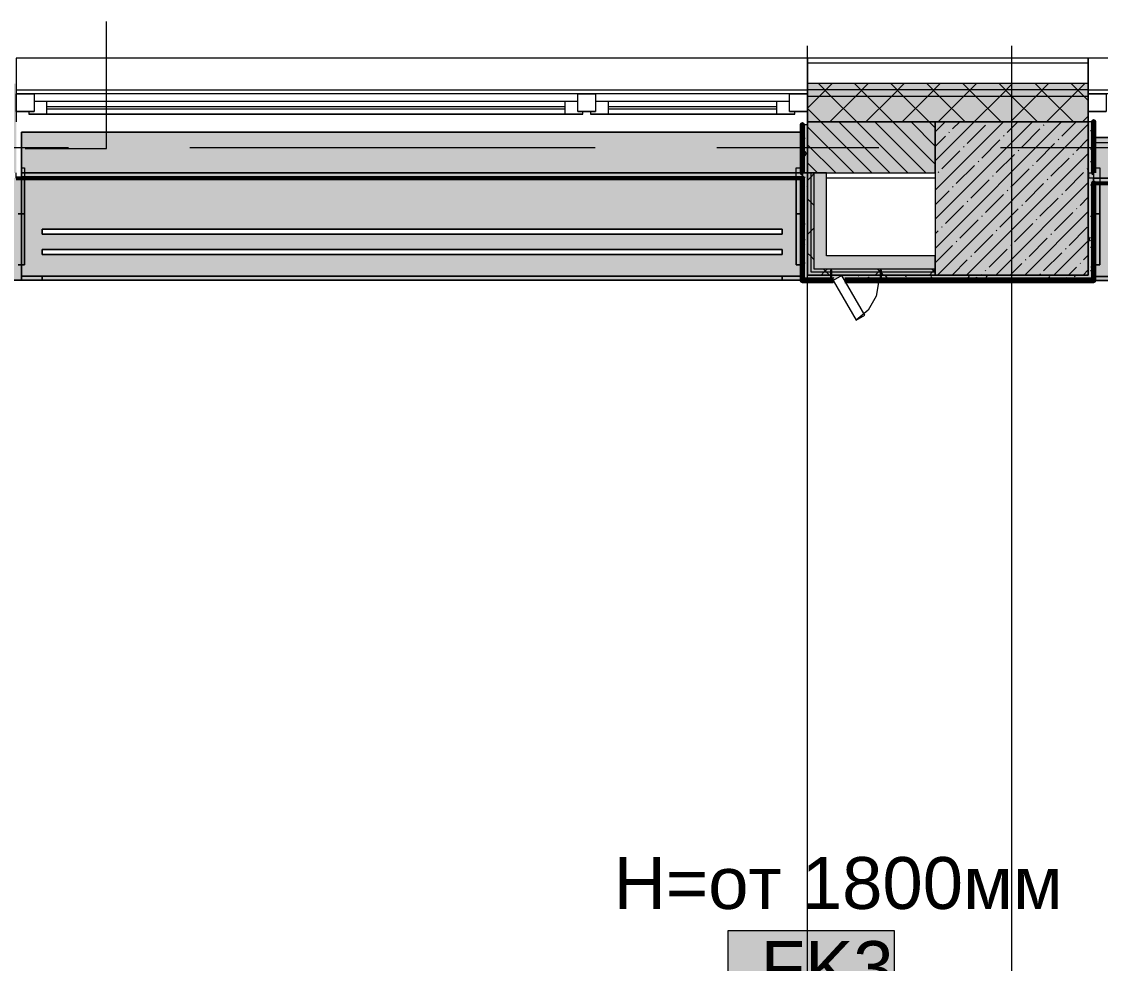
# Model space of a CAD drawing. Header units: millimetres. Extents: x -3817 to 677485, y -22715 to 103890.
# Drawn here: x 44824 to 49051, y 25716 to 29404 of the extents above; entities that cross this region are included whole.
import ezdxf

# ---------------------------------------------------------------- set-up
doc = ezdxf.new("R2010")
doc.units = ezdxf.units.MM
doc.layers.add('PDF _Геометрия', color=7, linetype='Continuous', true_color=0x1d1d1d)
doc.layers.add('PDF _Сплошная заливка', color=7, linetype='Continuous', true_color=0xffffff)
doc.layers.add('PDF _Текст', color=7, linetype='Continuous')
doc.styles.add('PDF GOST-Common', font='arial.ttf')

msp = doc.modelspace()

# ---------------------------------------------------------------- hatches: boundary and pattern name
at = {"layer": 'PDF _Сплошная заливка', "transparency": 33554559}
h = msp.add_hatch(color=256, dxfattribs=at)
h.paths.add_polyline_path([(85213.3, 29111.3), (85213.3, 29161.3), (80593.3, 29161.3), (80593.3, 29111.3), (84533.7, 29111.3)], flags=0)
h.paths.add_polyline_path([(70803.3, 29111.3), (71053.3, 29111.3), (71053.3, 29161.3), (68453.3, 29161.3), (68453.3, 29111.3), (70432.2, 29111.3)], flags=0)
h.paths.add_polyline_path([(73153.3, 29111.3), (74493.3, 29111.3), (74493.3, 29161.3), (73153.3, 29161.3)], flags=0)
h.paths.add_polyline_path([(77111.9, 29111.3), (77493.3, 29111.3), (77493.3, 29161.3), (76593.3, 29161.3), (76593.3, 29111.3)], flags=0)
h.paths.add_polyline_path([(60248.3, 29111.3), (61303.3, 29111.3), (61303.3, 29161.3), (60248.3, 29161.3)], flags=0)
h.paths.add_polyline_path([(66403.3, 29111.3), (67353.3, 29111.3), (67353.3, 29161.3), (66403.3, 29161.3)], flags=0)
h.paths.add_polyline_path([(57815.1, 29111.3), (57948.3, 29111.3), (57948.3, 29161.3), (57103.3, 29161.3), (57103.3, 29111.3), (57444.1, 29111.3)], flags=0)
h.paths.add_polyline_path([(51103.3, 29111.3), (52003.3, 29111.3), (52003.3, 29161.3), (51103.3, 29161.3)], flags=0)
h.paths.add_polyline_path([(55003.3, 29111.3), (55003.3, 29161.3), (54103.3, 29161.3), (54104.2, 29111.3), (54846.4, 29111.3)], flags=0)
h.paths.add_polyline_path([(49003.3, 29111.3), (49003.3, 29161.3), (47903.3, 29161.3), (47903.3, 29111.3), (48909, 29111.3)], flags=0)
h.paths.add_polyline_path([(44803.3, 29111.3), (44803.3, 29161.3), (42403.3, 29161.3), (42403.3, 29111.3), (44455.9, 29111.3)], flags=0)
h = msp.add_hatch(color=256, dxfattribs=at)
h.paths.add_polyline_path([(85213.3, 29011.3), (85213.3, 29111.3), (80593.3, 29111.3), (80593.3, 29011.3), (84533.7, 29011.3)], flags=0)
h.paths.add_polyline_path([(77493.3, 29011.3), (77493.3, 29111.3), (76593.3, 29111.3), (76593.3, 29011.3), (77111.9, 29011.3)], flags=0)
h.paths.add_polyline_path([(67353.3, 29011.3), (67353.3, 29013.3), (67321.3, 29013.3), (67321.3, 29021.3), (67353.3, 29021.3), (67353.3, 29111.3), (66403.3, 29111.3), (66403.3, 29011.3), (67321.3, 29011.3)], flags=0)
h.paths.add_polyline_path([(68485.3, 29011.3), (71053.3, 29011.3), (71053.3, 29111.3), (68453.3, 29111.3), (68453.3, 29021.3), (68485.3, 29021.3), (68485.3, 29013.3), (68453.3, 29011.3)], flags=0)
h.paths.add_polyline_path([(74283.3, 29011.3), (74493.3, 29011.3), (74493.3, 29111.3), (73153.3, 29111.3), (73153.3, 29011.3), (74143.2, 29011.3)], flags=0)
h.paths.add_polyline_path([(54403.3, 29011.3), (55003.3, 29011.3), (55003.3, 29111.3), (54103.3, 29111.3), (54104.2, 29011.3)], flags=0)
h.paths.add_polyline_path([(60783.9, 29011.3), (61303.3, 29011.3), (61303.3, 29111.3), (60248.3, 29111.3), (60248.3, 29011.3), (60412.8, 29011.3)], flags=0)
h.paths.add_polyline_path([(51103.3, 29011.3), (52003.3, 29011.3), (52003.3, 29111.3), (51103.3, 29111.3)], flags=0)
h.paths.add_polyline_path([(57103.3, 29011.3), (57948.3, 29011.3), (57948.3, 29111.3), (57103.3, 29111.3)], flags=0)
h.paths.add_polyline_path([(48403.3, 29011.3), (49003.3, 29011.3), (49003.3, 29111.3), (47903.3, 29111.3), (47903.3, 29011.3), (48166.8, 29011.3)], flags=0)
h.paths.add_polyline_path([(44803.3, 29011.3), (44803.3, 29111.3), (42403.3, 29111.3), (42403.3, 29011.3), (44455.9, 29011.3)], flags=0)
h = msp.add_hatch(color=256, dxfattribs=at)
h.paths.add_polyline_path([(80822.8, 28811.3), (80893.3, 28811.3), (80893.3, 29011.3), (80593.3, 29011.3), (80593.3, 28811.3)], flags=0)
h.paths.add_polyline_path([(73783.3, 28811.3), (73783.3, 29011.3), (73153.3, 29011.3), (73153.3, 28811.3), (73401, 28811.3)], flags=0)
h.paths.add_polyline_path([(74493.3, 28811.3), (74493.3, 29011.3), (74283.3, 29011.3), (74283.3, 28811.3)], flags=0)
h.paths.add_polyline_path([(76593.3, 28811.3), (76993.3, 28811.3), (76993.3, 29011.3), (76593.3, 29011.3)], flags=0)
h.paths.add_polyline_path([(68553.3, 28811.3), (70553.3, 28811.3), (70553.3, 29011.3), (68449.3, 29011.3), (68449.3, 28811.3)], flags=0)
h.paths.add_polyline_path([(67303.3, 28811.3), (67303.3, 29011.3), (67003.3, 29011.3), (67003.3, 28811.3), (67092.4, 28811.3)], flags=0)
h.paths.add_polyline_path([(60248.3, 28811.3), (60378.3, 28811.3), (60378.3, 29008.8), (60978.3, 29008.8), (60978.3, 28811.3), (61303.3, 28811.3), (61303.3, 29011.3), (60248.3, 29011.3), (60248.3, 28992.2)], flags=0)
h.paths.add_polyline_path([(54103.3, 28811.3), (54403.3, 28811.3), (54403.3, 29011.3), (54103.3, 29011.3)], flags=0)
h.paths.add_polyline_path([(57948.3, 28811.3), (57948.3, 29011.3), (57103.3, 29011.3), (57103.3, 28811.3), (57815.1, 28811.3)], flags=0)
h.paths.add_polyline_path([(43003.3, 28811.3), (44803.3, 28811.3), (44803.3, 29011.3), (43003.3, 29011.3)], flags=0)
h.paths.add_polyline_path([(52003.3, 28811.3), (52003.3, 29011.3), (51103.3, 29011.3), (51103.3, 28811.3), (51877.7, 28811.3)], flags=0)
h.paths.add_polyline_path([(47903.3, 28811.3), (48403.3, 28811.3), (48403.3, 29011.3), (47903.3, 29011.3)], flags=0)
for points in [[(49003.3, 28411.3), (49003.3, 29011.3), (48403.3, 29011.3), (48403.3, 28411.3), (48909, 28411.3)], [(47883.3, 28411.3), (47903.3, 28411.3), (47903.3, 28811.3), (47883.3, 28811.3), (47883.3, 28709.7)], [(47928.3, 28423.8), (47993.3, 28424.3), (47993.3, 28430.3), (47998.3, 28430.3), (47998.3, 28423.8), (48188.3, 28423.8), (48188.3, 28430.3), (48193.3, 28430.2), (48193.3, 28423.8), (48403.3, 28423.8), (48403.3, 28436.3), (47928.3, 28436.3)]]:
    msp.add_hatch(color=256, dxfattribs=at).paths.add_polyline_path(points)
at = {"layer": 'PDF _Сплошная заливка', "true_color": 0xeae6de, "transparency": 33554559}
msp.add_hatch(color=254, dxfattribs=at).paths.add_polyline_path([(47882.3, 28811.3), (47882.3, 28971.3), (44824.5, 28971.3), (44824.5, 28811.3), (47424.6, 28811.3)])
h = msp.add_hatch(color=254, dxfattribs=at)
h.paths.add_polyline_path([(51082.3, 28390.3), (51082.3, 28950.3), (49024.3, 28950.3), (49023.3, 28811.3), (49004.3, 28811.3), (49004.3, 28791.3), (49023.3, 28791.3), (49024.3, 28390.3), (50393.3, 28390.3)], flags=0)
h.paths.add_polyline_path([(50393.3, 28470.1), (49084.3, 28470.1), (49084.3, 28490.1), (51004.3, 28490.1), (51004.3, 28470.1)], flags=0)
h.paths.add_polyline_path([(50393.3, 28570.1), (49084.3, 28570.1), (49084.3, 28590.1), (51004.3, 28590.1), (51004.3, 28570.1)], flags=0)
h = msp.add_hatch(color=254, dxfattribs=at)
h.paths.add_polyline_path([(43423.3, 28391.3), (44824.5, 28391.3), (44824.5, 28791.3), (43024.3, 28790.3), (43024.3, 28391.4)], flags=0)
h.paths.add_polyline_path([(43343.3, 28471.3), (43104.3, 28471.3), (43104.3, 28491.3), (44744.5, 28491.3), (44744.5, 28471.3), (44455.9, 28471.3)], flags=0)
h.paths.add_polyline_path([(43104.3, 28571.3), (43104.3, 28591.3), (44744.5, 28591.3), (44744.5, 28571.3), (44455.9, 28571.3)], flags=0)
h = msp.add_hatch(color=254, dxfattribs=at)
h.paths.add_polyline_path([(45940.2, 28391.4), (47882.3, 28391.4), (47882.3, 28811.3), (44824.5, 28811.3), (44824.5, 28391.4), (45198, 28391.4)], flags=0)
h.paths.add_polyline_path([(45940.2, 28491.4), (44904.5, 28491.4), (44904.5, 28511.4), (47804.5, 28511.4), (47804.5, 28491.4), (47424.6, 28491.4)], flags=0)
h.paths.add_polyline_path([(44904.5, 28571.4), (44904.5, 28591.4), (47804.5, 28591.4), (47804.5, 28571.4), (45198, 28571.4)], flags=0)
at = {"layer": 'PDF _Сплошная заливка', "true_color": 0xe7e7e7, "transparency": 33554559}
msp.add_hatch(color=254, dxfattribs=at).paths.add_polyline_path([(47928.3, 28436.3), (47978.3, 28436.3), (47978.3, 28811.3), (47928.3, 28811.3), (47928.3, 28709.7)])
at = {"layer": 'PDF _Сплошная заливка', "transparency": 33554559}
h = msp.add_hatch(color=256, dxfattribs=at)
h.paths.add_polyline_path([(47993.3, 28391.3), (47993.3, 28411.3), (47883.3, 28411.3), (47883.3, 28391.3)], flags=0)
h.paths.add_polyline_path([(47998.3, 28391.3), (48005, 28391.3), (48038.7, 28408.9), (48048.9, 28391.3), (48188.3, 28391.3), (48188.3, 28411.3), (47998.3, 28409.6)], flags=0)
h.paths.add_polyline_path([(49003.3, 28391.3), (49003.3, 28411.3), (48193.3, 28411.3), (48193.3, 28391.3), (48909, 28391.3)], flags=0)
h = msp.add_hatch(color=256, dxfattribs=at)
h.paths.add_polyline_path([(47993.3, 28411.3), (47993.3, 28423.8), (47915.8, 28423.8), (47915.8, 28411.3), (47978.3, 28411.3)], flags=0)
h.paths.add_polyline_path([(48403.3, 28411.3), (48403.3, 28423.8), (48193.3, 28423.8), (48193.3, 28411.3)], flags=0)
h.paths.add_polyline_path([(47998.3, 28411.3), (48188.3, 28411.3), (48188.3, 28423.8), (47998.3, 28423.3)], flags=0)

# ---------------------------------------------------------------- linework, layer by layer
at = {"layer": 'PDF _Геометрия', "color": 7, "lineweight": 9}
for points in [[(44839, 28906.9), (45157, 28906.9), (45157, 29404.2)], [(49031.2, 28930), (49435.9, 28930), (49435.9, 29404.2)], [(49003.3, 29241.3), (47903.3, 29241.3)], [(49003.3, 29161.3), (47903.3, 29161.3)], [(49003.3, 29136.3), (47903.3, 29136.3)], [(49003.3, 29111.3), (47903.3, 29111.3)], [(47915.8, 28811.3), (47915.8, 28423.8), (47928.3, 28423.8), (47978.3, 28423.8), (47993.3, 28423.8)], [(47928.3, 28811.3), (47928.3, 28436.3), (47978.3, 28436.3), (48403.3, 28436.3)], [(47998.3, 28423.8), (48188.3, 28423.8)], [(48193.3, 28423.8), (48403.3, 28423.8)]]:
    msp.add_lwpolyline(points, dxfattribs=at)
at = {"layer": 'PDF _Геометрия', "color": 253, "lineweight": 9, "true_color": 0xaaaaaa}
for points in [[(47903.3, 24976), (47903.3, 26809.4), (47903.3, 29309.4)], [(48703.3, 24976), (48703.3, 26809.4), (48703.3, 29309.4)], [(47903.3, 29121.3), (44803.3, 29121.3)], [(51103.3, 29121.3), (49003.3, 29121.3)], [(44803.3, 29051.4), (44873.3, 29051.4)], [(44923.3, 29071.3), (46953.3, 29071.3)], [(46953.3, 29061.3), (44923.3, 29061.3)], [(47003.3, 29051.4), (47073.3, 29051.4)], [(47123.3, 29071.3), (47783.3, 29071.3)], [(47783.3, 29061.3), (47123.3, 29061.3)], [(47833.3, 29051.4), (47903.3, 29051.4)], [(49003.3, 29051.4), (49073.3, 29051.4)], [(44372.6, 28911.3), (45007.6, 28911.3)], [(45483.8, 28911.3), (47071.3, 28911.3)], [(47547.6, 28911.3), (48182.6, 28911.3)], [(48658.8, 28911.3), (50246.3, 28911.3)], [(48183.3, 28390.3), (48172.4, 28328.8), (48141.2, 28274.6), (48093.3, 28234.5)]]:
    msp.add_lwpolyline(points, dxfattribs=at)
at = {"layer": 'PDF _Геометрия', "color": 9, "lineweight": 9, "true_color": 0xc0c0c0}
for points in [[(47903.3, 29011.3), (47903.3, 29261.3), (44803.3, 29261.3), (44803.3, 29011.3)], [(51103.3, 29011.3), (51103.3, 29261.3), (49003.3, 29261.3), (49003.3, 29011.3)], [(44803.3, 28791.3), (44824.5, 28791.3), (44803.3, 28791.3), (44803.3, 28811.3)], [(49003.3, 28811.3), (49003.3, 28791.3), (49003.3, 28411.3), (48193.3, 28411.3), (48403.3, 28411.3), (48403.3, 28486.3), (47978.3, 28486.3), (47978.3, 28811.3), (47903.3, 28811.3), (47903.3, 28411.3), (47915.8, 28411.3), (47978.3, 28411.3), (47993.3, 28411.3), (47903.3, 28411.3), (47903.3, 28811.3), (47883.3, 28811.3), (47883.3, 28411.3), (47883.3, 28391.3), (47993.3, 28391.3)], [(48403.3, 28811.3), (48403.3, 28791.3), (47978.3, 28791.3)], [(48193.3, 28391.3), (49003.3, 28391.3), (49023.3, 28391.3), (49023.3, 28791.3), (49003.3, 28791.3)], [(47998.3, 28391.3), (48005, 28391.3)], [(48048.9, 28391.3), (48188.3, 28391.3)]]:
    msp.add_lwpolyline(points, dxfattribs=at)
for points in [[(47903.3, 29011.3), (47903.3, 28811.3), (48403.3, 28811.3), (48403.3, 29011.3), (49003.3, 29011.3), (49003.3, 29261.3), (47903.3, 29261.3)], [(47903.3, 28811.3), (47903.3, 28999.3), (47883.3, 28999.3), (47883.3, 28811.3)], [(49023.3, 28811.3), (49023.3, 29011.3), (49003.3, 29011.3), (49003.3, 28811.3)], [(48188.3, 28411.3), (47998.3, 28411.3)]]:
    msp.add_lwpolyline(points, close=True, dxfattribs=at)
at = {"layer": 'PDF _Геометрия', "color": 116, "lineweight": 13, "true_color": 0x008040}
for points in [[(44803.3, 29136.3), (47903.3, 29136.3)], [(49003.3, 29136.3), (51103.3, 29136.3)]]:
    msp.add_lwpolyline(points, dxfattribs=at)
at = {"layer": 'PDF _Геометрия', "color": 253, "lineweight": 13, "true_color": 0xaaaaaa}
for points in [[(44873.3, 29121.3), (44873.3, 29051.4), (44803.3, 29051.4), (44803.3, 29121.3)], [(47073.3, 29121.3), (47073.3, 29051.4), (47003.3, 29051.4), (47003.3, 29121.3)], [(47903.3, 29121.3), (47903.3, 29051.4), (47833.3, 29051.4), (47833.3, 29121.3)], [(49073.3, 29121.3), (49073.3, 29051.4), (49003.3, 29051.4), (49003.3, 29121.3)], [(44853.3, 29041.3), (47023.3, 29041.3), (47023.3, 29051.4), (47003.3, 29051.4), (47003.3, 29091.3), (44873.3, 29091.3), (44873.3, 29051.4), (44853.3, 29051.4)], [(47053.3, 29041.3), (47853.3, 29041.3), (47853.3, 29051.4), (47833.3, 29051.4), (47833.3, 29091.3), (47073.3, 29091.3), (47073.3, 29051.4), (47053.3, 29051.4)], [(47998.3, 28430.3), (47993.3, 28430.3), (47993.3, 28390.3), (47998.3, 28390.3)], [(48093.3, 28234.5), (48127.9, 28254.5), (48037.9, 28410.3), (48003.3, 28390.3)], [(48188.3, 28430.3), (48188.3, 28390.3), (48193.3, 28390.3), (48193.3, 28430.3)]]:
    msp.add_lwpolyline(points, close=True, dxfattribs=at)
at = {"layer": 'PDF _Геометрия', "lineweight": 9}
for points in [[(47903.3, 29065.3), (47949.4, 29111.3), (47999.4, 29161.3)], [(48296.6, 28811.3), (48096.6, 29011.3), (47996.6, 29111.3), (47946.6, 29161.3)], [(47990.8, 29011.3), (48090.8, 29111.3), (48140.8, 29161.3)], [(48403.3, 28846.1), (48238, 29011.3), (48138, 29111.3), (48088, 29161.3)], [(48132.2, 29011.3), (48232.2, 29111.3), (48282.2, 29161.3)], [(48403.3, 28987.5), (48379.4, 29011.3), (48279.4, 29111.3), (48229.4, 29161.3)], [(48273.6, 29011.3), (48373.6, 29111.3), (48423.6, 29161.3)], [(48520.8, 29011.3), (48420.8, 29111.3), (48370.8, 29161.3)], [(48415, 29011.3), (48515, 29111.3), (48565, 29161.3)], [(48662.3, 29011.3), (48562.3, 29111.3), (48512.3, 29161.3)], [(48556.5, 29011.3), (48656.5, 29111.3), (48706.5, 29161.3)], [(48803.7, 29011.3), (48703.7, 29111.3), (48653.7, 29161.3)], [(48697.9, 29011.3), (48797.9, 29111.3), (48847.9, 29161.3)], [(48945.1, 29011.3), (48845.1, 29111.3), (48795.1, 29161.3)], [(48839.3, 29011.3), (48939.3, 29111.3), (48989.3, 29161.3)], [(49003.3, 29094.6), (48986.5, 29111.3), (48936.5, 29161.3)], [(48155.2, 28811.3), (47955.2, 29011.3), (47903.3, 29063.2)], [(48225.9, 28811.3), (48025.9, 29011.3)], [(48367.3, 28811.3), (48167.3, 29011.3)], [(48403.3, 28916.8), (48308.7, 29011.3)], [(48403.3, 28972.2), (48442.4, 29011.3)], [(48403.3, 28858.2), (48556.4, 29011.3)], [(48403.3, 28744.1), (48670.5, 29011.3)], [(48403.3, 28630.1), (48784.5, 29011.3)], [(48403.3, 28516), (48898.6, 29011.3)], [(48412.6, 28411.3), (49003.3, 29002)], [(48471.8, 28983.8), (48499.4, 29011.3)], [(48528.9, 28926.8), (48600.1, 28998)], [(48685.7, 28969.5), (48727.5, 29011.3)], [(48828.2, 28998), (48830.6, 29000.4)], [(48899.5, 28955.3), (48955.6, 29011.3)], [(48980.7, 29011.3), (49003.3, 29033.9)], [(48084.5, 28811.3), (47903.3, 28992.5)], [(48403.3, 28915.2), (48443.3, 28955.3)], [(48457.6, 28969.5), (48460, 28971.9)], [(48671.4, 28955.3), (48673.8, 28957.6)], [(48742.7, 28912.5), (48814, 28983.8)], [(48013.7, 28811.3), (47903.3, 28921.8)], [(48514.6, 28912.5), (48517, 28914.9)], [(48585.9, 28869.7), (48657.2, 28941)], [(48799.7, 28855.5), (48871, 28926.8)], [(48885.3, 28941), (48887.6, 28943.4)], [(48956.5, 28898.3), (49003.3, 28945)], [(48429.1, 28827), (48500.4, 28898.3)], [(48526.7, 28411.3), (49003.3, 28887.9)], [(48642.9, 28812.7), (48714.2, 28884)], [(48728.5, 28898.3), (48730.8, 28900.6)], [(48856.8, 28798.5), (48928, 28869.7)], [(48942.3, 28884), (48944.7, 28886.4)], [(47943, 28811.3), (47903.3, 28851.1)], [(48486.1, 28769.9), (48557.4, 28841.2)], [(48571.6, 28855.5), (48574, 28857.9)], [(48699.9, 28755.7), (48771.2, 28827)], [(48785.5, 28841.2), (48787.8, 28843.6)], [(48999.3, 28827), (49001.7, 28829.3)], [(47903.3, 28782.4), (47915.8, 28794.9), (47928.3, 28807.4)], [(48414.8, 28812.7), (48417.2, 28815.1)], [(48543.1, 28712.9), (48614.4, 28784.2)], [(48628.7, 28798.5), (48631, 28800.8)], [(48842.5, 28784.2), (48844.9, 28786.6)], [(48913.8, 28741.4), (48985.1, 28812.7)], [(48403.3, 28687.1), (48457.6, 28741.4)], [(48471.8, 28755.7), (48474.2, 28758.1)], [(48640.7, 28411.3), (49003.3, 28773.9)], [(48685.7, 28741.4), (48688.1, 28743.8)], [(48757, 28698.7), (48828.2, 28769.9)], [(47928.3, 28684.7), (47915.8, 28697.2), (47903.3, 28709.7)], [(48528.9, 28698.7), (48531.2, 28701)], [(48600.1, 28655.9), (48671.4, 28727.2)], [(48814, 28641.6), (48885.3, 28712.9)], [(48899.5, 28727.2), (48901.9, 28729.5)], [(48970.8, 28684.4), (49003.3, 28716.9)], [(48443.3, 28613.1), (48514.6, 28684.4)], [(48657.2, 28598.9), (48728.5, 28670.2)], [(48742.7, 28684.4), (48745.1, 28686.8)], [(48754.8, 28411.3), (49003.3, 28659.8)], [(48871, 28584.6), (48942.3, 28655.9)], [(48956.5, 28670.2), (48958.9, 28672.5)], [(48500.4, 28556.1), (48571.6, 28627.4)], [(48585.9, 28641.6), (48588.3, 28644)], [(48714.2, 28541.8), (48785.5, 28613.1)], [(48799.7, 28627.4), (48802.1, 28629.8)], [(47903.3, 28570.3), (47915.8, 28582.8), (47928.3, 28595.3)], [(48403.3, 28573.1), (48414.8, 28584.6)], [(48429.1, 28598.9), (48431.4, 28601.2)], [(48557.4, 28499.1), (48628.7, 28570.4)], [(48642.9, 28584.6), (48645.3, 28587)], [(48856.8, 28570.4), (48859.1, 28572.7)], [(48928, 28527.6), (48999.3, 28598.9)], [(48486.1, 28541.8), (48488.5, 28544.2)], [(48699.9, 28527.6), (48702.3, 28530)], [(48771.2, 28484.8), (48842.5, 28556.1)], [(48868.8, 28411.3), (49003.3, 28545.8)], [(47928.3, 28472.6), (47915.8, 28485.1), (47903.3, 28497.6)], [(48403.3, 28459), (48471.8, 28527.6)], [(48543.1, 28484.8), (48545.5, 28487.2)], [(48614.4, 28442.1), (48685.7, 28513.3)], [(48828.2, 28427.8), (48899.5, 28499.1)], [(48913.8, 28513.3), (48916.2, 28515.7)], [(48985.1, 28470.6), (49003.3, 28488.8)], [(48469.6, 28411.3), (48528.9, 28470.6)], [(48697.7, 28411.3), (48742.7, 28456.3)], [(48757, 28470.6), (48759.3, 28472.9)], [(48970.8, 28456.3), (48973.2, 28458.7)], [(47956.5, 28411.3), (47969, 28423.8), (47981.5, 28436.3)], [(47989.5, 28411.3), (47977, 28423.8), (47964.5, 28436.3)], [(48168.6, 28411.3), (48181.1, 28423.8), (48193.6, 28436.3)], [(48188.3, 28424.7), (48176.6, 28436.3)], [(48201.6, 28411.3), (48193.3, 28419.7)], [(48380.7, 28411.3), (48393.2, 28423.8), (48403.3, 28433.9)], [(48403.3, 28421.8), (48401.2, 28423.8), (48388.7, 28436.3)], [(48583.7, 28411.3), (48585.9, 28413.5)], [(48600.1, 28427.8), (48602.5, 28430.2)], [(48814, 28413.5), (48816.4, 28415.9)], [(48925.8, 28411.3), (48956.5, 28442.1)], [(48982.9, 28411.3), (49003.3, 28431.7)]]:
    msp.add_lwpolyline(points, dxfattribs=at)
at = {"layer": 'PDF _Геометрия', "color": 253, "lineweight": 13, "true_color": 0xaaaaaa}
for points in [[(44923.3, 29041.3), (44923.3, 29091.3)], [(46953.3, 29041.3), (46953.3, 29091.3)], [(47123.3, 29041.3), (47123.3, 29091.3)], [(47783.3, 29041.3), (47783.3, 29091.3)], [(47023.3, 29041.3), (44853.3, 29041.3)], [(47853.3, 29041.3), (47053.3, 29041.3)]]:
    msp.add_lwpolyline(points, dxfattribs=at)
at = {"layer": 'PDF _Геометрия', "color": 7, "lineweight": 70, "true_color": 0xffd2ff}
for points in [[(47883.3, 28811.3), (47883.3, 28999.3), (47882.3, 28999.3), (47882.3, 28811.3)], [(49024.3, 28811.3), (49024.3, 29011.3), (49023.3, 29011.3), (49023.3, 28811.3)]]:
    msp.add_lwpolyline(points, close=True, dxfattribs=at)
at = {"layer": 'PDF _Геометрия', "color": 7, "lineweight": 9}
for points in [[(49003.3, 28411.3), (49003.3, 29011.3), (48403.3, 29011.3), (47903.3, 29011.3), (48403.3, 29011.3), (48403.3, 28811.3), (48403.3, 28411.3)], [(48243.8, 25843.4), (47590.7, 25843.4), (47590.7, 25543.4), (48243.8, 25543.4)]]:
    msp.add_lwpolyline(points, close=True, dxfattribs=at)
at = {"layer": 'PDF _Геометрия', "color": 253, "lineweight": 9, "true_color": 0x9b9b9b}
for points in [[(49023.3, 29008), (49019.3, 29001.2)], [(49011.3, 28977.6), (49021.3, 28977.6)], [(47886, 28928.1), (47883.3, 28923.3)], [(47883.5, 28947.1), (47893.6, 28947.1)], [(47883.5, 28886.1), (47893.6, 28886.1)], [(47897.2, 28886.4), (47892.2, 28877.7)], [(47899.2, 28886.4), (47894.2, 28895.2)], [(49018.2, 28899), (49013.2, 28907.7)], [(49011.3, 28855.7), (49021.3, 28855.7)], [(47883.5, 28794.7), (47893.6, 28794.7)], [(47903.3, 28757.5), (47902.4, 28759.1)], [(49011.3, 28764.2), (49021.3, 28764.2)], [(49023.3, 28764.2), (49018.2, 28755.5)], [(49023.3, 28768.3), (49021.4, 28771.6)], [(47885.1, 28667.1), (47883.3, 28670.2)], [(49004.1, 28679.6), (49003.3, 28681.1)], [(49011.3, 28642.3), (49021.3, 28642.3)], [(47883.5, 28611.8), (47893.6, 28611.8)], [(47883.5, 28550.9), (47893.6, 28550.9)], [(47893.2, 28531), (47888.2, 28539.7)], [(49011, 28560.1), (49006, 28551.4)], [(49012.2, 28543.6), (49007.2, 28552.3)], [(47887.9, 28504.6), (47883.3, 28496.5)], [(49011.3, 28520.4), (49021.3, 28520.4)], [(47883.5, 28459.4), (47893.6, 28459.4)], [(49018.1, 28450.5), (49013.1, 28441.7)], [(47927.8, 28410.2), (47927.1, 28411.3)], [(48004.7, 28402), (47999.6, 28393.3)], [(48105.5, 28407.2), (48103.1, 28411.3)], [(48147.1, 28396.1), (48142.1, 28404.8)], [(48215.2, 28400.2), (48210.1, 28408.9)], [(48291.6, 28411.3), (48287, 28403.4)], [(48392.9, 28397.2), (48387.8, 28405.9)], [(48537.8, 28411), (48532.8, 28402.3)], [(48570.6, 28394.2), (48565.6, 28402.9)], [(48605.8, 28406.9), (48600.8, 28398.2)], [(48851.5, 28405.8), (48846.5, 28397.1)], [(48919.6, 28401.7), (48914.6, 28393)], [(48952.4, 28403.4), (48947.8, 28411.3)], [(49011.3, 28429), (49021.3, 28429)], [(47944.5, 28398.5), (47954.5, 28398.5)], [(48072.7, 28397.9), (48068.9, 28391.3)], [(48218.8, 28398.5), (48228.8, 28398.5)], [(48255.5, 28391.3), (48251.8, 28397.7)], [(48310.2, 28398.5), (48320.3, 28398.5)], [(48371.2, 28398.5), (48381.2, 28398.5)], [(48496.1, 28399.8), (48491.2, 28391.3)], [(48523.6, 28398.5), (48533.6, 28398.5)], [(48607.4, 28391.3), (48607.2, 28391.7)], [(48615, 28398.5), (48625.1, 28398.5)], [(48677.8, 28391.3), (48675.2, 28395.8)], [(48706.5, 28398.5), (48716.5, 28398.5)], [(48853.8, 28391.3), (48852.9, 28392.8)], [(48889.3, 28398.5), (48899.4, 28398.5)], [(48980.8, 28398.5), (48990.8, 28398.5)]]:
    msp.add_lwpolyline(points, dxfattribs=at)
at = {"layer": 'PDF _Геометрия', "color": 8, "lineweight": 9, "true_color": 0x808080}
for points in [[(44824.5, 28391.3), (43024.3, 28391.3), (44824.5, 28391.3), (44824.5, 28791.3), (44803.3, 28791.3), (44824.5, 28791.3), (44824.5, 28811.3), (44824.5, 28971.3), (47882.3, 28971.3), (44824.5, 28971.3), (44824.5, 28811.3), (47882.3, 28811.3), (44824.5, 28811.3), (44824.5, 28391.4), (47882.3, 28391.4), (44824.5, 28391.4)], [(47882.3, 28391.4), (44824.5, 28391.4), (47882.3, 28391.4)], [(44904.5, 28391.4), (47804.5, 28391.4), (44904.5, 28391.4)], [(51082.3, 28390.3), (49024.3, 28390.3), (51082.3, 28390.3)]]:
    msp.add_lwpolyline(points, dxfattribs=at)
for points in [[(51082.3, 28950.3), (49024.3, 28950.3)], [(49004.3, 28811.3), (49004.3, 28791.3)], [(47804.5, 28571.4), (44904.5, 28571.4), (44904.5, 28591.4), (47804.5, 28591.4)], [(47804.5, 28571.4), (47804.5, 28591.4), (44904.5, 28591.4), (44904.5, 28571.4)], [(47804.5, 28491.4), (44904.5, 28491.4), (44904.5, 28511.4), (47804.5, 28511.4)], [(47804.5, 28491.4), (47804.5, 28511.4), (44904.5, 28511.4), (44904.5, 28491.4)], [(49004.3, 28390.3), (51082.3, 28390.3)]]:
    msp.add_lwpolyline(points, close=True, dxfattribs=at)
at = {"layer": 'PDF _Геометрия', "color": 253, "lineweight": 9, "true_color": 0xaba79f}
for points in [[(44824.5, 28831.4), (44835.3, 28831.4), (44835.3, 28811.3)], [(47858.3, 28790.3), (47858.3, 28451.3), (47858.3, 28651.3), (47858.3, 28451.3), (47858.3, 28831.3), (47882.3, 28831.3), (47882.3, 28451.3), (47858.3, 28451.3), (47882.3, 28451.3), (47858.3, 28451.3), (47882.3, 28451.3)], [(49024.3, 28451.4), (49048.3, 28451.4), (49024.3, 28451.4), (49048.3, 28451.4), (49024.3, 28451.4), (49024.3, 28831.4), (49048.3, 28831.4), (49048.3, 28451.4), (49048.3, 28651.4), (49048.3, 28451.4), (49048.3, 28770.3)], [(44824.5, 28391.4), (44824.5, 28407.4), (44824.5, 28391.4), (44824.5, 28791.3), (44824.5, 28391.3)], [(44835.3, 28810.6), (44835.3, 28451.4), (44835.3, 28651.4), (44835.3, 28451.4), (44835.3, 28790.3)], [(44830.9, 28407.4), (44824.5, 28407.4), (44830.9, 28407.4)], [(44904.5, 28407.4), (47804.5, 28407.4), (44904.5, 28407.4)], [(51077.1, 28406.3), (49024.3, 28406.3), (51077.1, 28406.3)], [(49024.3, 28406.3), (49024.3, 28391.1)]]:
    msp.add_lwpolyline(points, dxfattribs=at)
at = {"layer": 'PDF _Геометрия', "color": 231, "lineweight": 53, "true_color": 0xff80c0}
for points in [[(44803.3, 28791.3), (44824.5, 28791.3)], [(48003.3, 28390.3), (47993.3, 28390.3)], [(48193.3, 28390.3), (48049.5, 28390.3)]]:
    msp.add_lwpolyline(points, dxfattribs=at)
at = {"layer": 'PDF _Геометрия', "color": 9, "lineweight": 9, "true_color": 0xd1cbbf}
msp.add_lwpolyline([(44824.5, 28811.3), (45198, 28811.3)], dxfattribs=at)
at = {"layer": 'PDF _Геометрия', "color": 9, "lineweight": 9, "true_color": 0xcbc7bf}
for points in [[(47883.3, 28811.3), (47883.3, 28791.3), (44824.5, 28791.3), (47883.3, 28791.3)], [(45198, 28811.3), (47882.3, 28811.3)], [(51083.3, 28771.3), (49023.3, 28771.3), (49023.3, 28791.3), (51083.3, 28791.3), (49004.3, 28791.3)]]:
    msp.add_lwpolyline(points, dxfattribs=at)
at = {"layer": 'PDF _Геометрия', "color": 253, "lineweight": 9, "true_color": 0xaba79f}
for points in [[(47882.3, 28811.3), (44824.5, 28811.3)], [(44811.3, 28451.4), (44835.3, 28451.4)], [(44811.3, 28451.4), (44835.3, 28451.4)], [(47877.4, 28407.4), (44831.6, 28407.4)], [(47882.3, 28407.4), (47878.1, 28407.4)]]:
    msp.add_lwpolyline(points, close=True, dxfattribs=at)
at = {"layer": 'PDF _Геометрия', "color": 231, "lineweight": 53, "true_color": 0xeaa7bf}
for points in [[(44824.5, 28791.3), (47883.3, 28791.3)], [(47883.3, 28790.3), (44824.5, 28790.3)], [(49024.3, 28771.3), (51083.3, 28771.3)], [(51083.3, 28770.3), (49024.3, 28770.3)]]:
    msp.add_lwpolyline(points, dxfattribs=at)
at = {"layer": 'PDF _Геометрия', "color": 254, "lineweight": 9, "true_color": 0xd5d3cf}
for points in [[(47882.3, 28651.3), (47882.3, 28790.3)], [(47882.3, 28651.3), (47882.3, 28451.3), (47882.3, 28651.3)], [(49024.3, 28406.3), (49024.3, 28391.1)]]:
    msp.add_lwpolyline(points, dxfattribs=at)
at = {"layer": 'PDF _Геометрия', "color": 231, "lineweight": 70, "true_color": 0xff80c0}
for points in [[(47993.3, 28391.3), (47883.3, 28391.3), (47883.3, 28790.3), (47882.3, 28790.3), (47882.3, 28390.3), (47883.3, 28390.3), (48003.3, 28390.3)], [(48049.5, 28390.3), (49023.3, 28390.3), (49024.3, 28390.3), (49024.3, 28771.3), (49023.3, 28771.3), (49023.3, 28391.3), (48193.3, 28391.3)], [(48005, 28391.3), (47998.3, 28391.3)], [(48188.3, 28391.3), (48048.9, 28391.3)]]:
    msp.add_lwpolyline(points, dxfattribs=at)
at = {"layer": 'PDF _Геометрия', "color": 254, "lineweight": 9, "true_color": 0xd5d3cf}
for points in [[(44811.3, 28651.4), (44835.3, 28651.4)], [(47858.3, 28651.3), (47882.3, 28651.3)], [(49024.3, 28651.4), (49024.3, 28451.4), (49024.3, 28651.4), (49048.3, 28651.4)], [(44904.5, 28407.4), (44904.5, 28391.4)], [(47804.5, 28391.4), (47804.5, 28407.4)]]:
    msp.add_lwpolyline(points, close=True, dxfattribs=at)
at = {"layer": 'PDF _Геометрия', "color": 254, "lineweight": 9, "true_color": 0xeae9e7}
msp.add_lwpolyline([(47882.3, 28451.3), (47882.3, 28651.3)], dxfattribs=at)
at = {"layer": 'PDF _Сплошная заливка', "color": 7, "lineweight": 35, "true_color": 0xffd2ff, "transparency": 33554559}
for points in [[(47882.3, 28811.3), (47883.3, 28811.3), (47882.3, 28999.3)], [(49023.3, 28811.3), (49024.3, 28811.3), (49023.3, 29011.3)]]:
    msp.add_solid(points, dxfattribs=at)
at = {"layer": 'PDF _Сплошная заливка', "lineweight": 35, "transparency": 33554559}
for points in [[(47883.3, 28811.3), (47903.3, 28811.3), (47883.3, 28999.3), (47903.3, 28999.3)], [(49003.3, 28811.3), (49023.3, 28811.3), (49003.3, 29011.3), (49023.3, 29011.3)], [(47915.8, 28411.3), (47915.8, 28811.3), (47903.3, 28411.3), (47903.3, 28811.3)], [(47928.3, 28423.8), (47928.3, 28811.3), (47915.8, 28423.8), (47915.8, 28811.3)], [(49023.3, 28391.3), (49023.3, 28791.3), (49003.3, 28391.3), (49003.3, 28791.3)], [(47993.3, 28390.3), (47998.3, 28390.3), (47993.3, 28430.3), (47998.3, 28430.3)], [(48188.3, 28390.3), (48193.3, 28390.3), (48188.3, 28430.3), (48193.3, 28430.3)]]:
    msp.add_solid(points, dxfattribs=at)
at = {"layer": 'PDF _Сплошная заливка', "color": 254, "lineweight": 35, "true_color": 0xffb9dc, "transparency": 33554559}
for points in [[(44824.5, 28791.3), (44824.5, 28791.3), (44803.3, 28791.3)], [(47882.3, 28390.3), (47883.3, 28391.3), (47882.3, 28709.7)]]:
    msp.add_solid(points, dxfattribs=at)
at = {"layer": 'PDF _Сплошная заливка', "color": 254, "lineweight": 35, "true_color": 0xe7e7e7, "transparency": 33554559}
msp.add_solid([(47978.3, 28436.3), (48403.3, 28436.3), (47978.3, 28486.3), (48403.3, 28486.3)], dxfattribs=at)
at = {"layer": 'PDF _Сплошная заливка', "lineweight": 9, "transparency": 33554559}
msp.add_solid([(48243.8, 25843.4), (47590.7, 25843.4), (48243.8, 25543.4), (47590.7, 25543.4)], dxfattribs=at)

# ---------------------------------------------------------------- texts
at = {"layer": 'PDF _Текст', "color": 250, "true_color": 0x3c3c3c, "insert": (47143.6, 26029.1), "char_height": 203.2, "attachment_point": 4, "style": 'PDF GOST-Common'}
msp.add_mtext('Н=от 1800мм', dxfattribs=at)
at = {"layer": 'PDF _Текст', "insert": (47719.8, 25700), "char_height": 203.2, "attachment_point": 4, "style": 'PDF GOST-Common'}
msp.add_mtext('FK3', dxfattribs=at)

doc.saveas('drawing.dxf')
